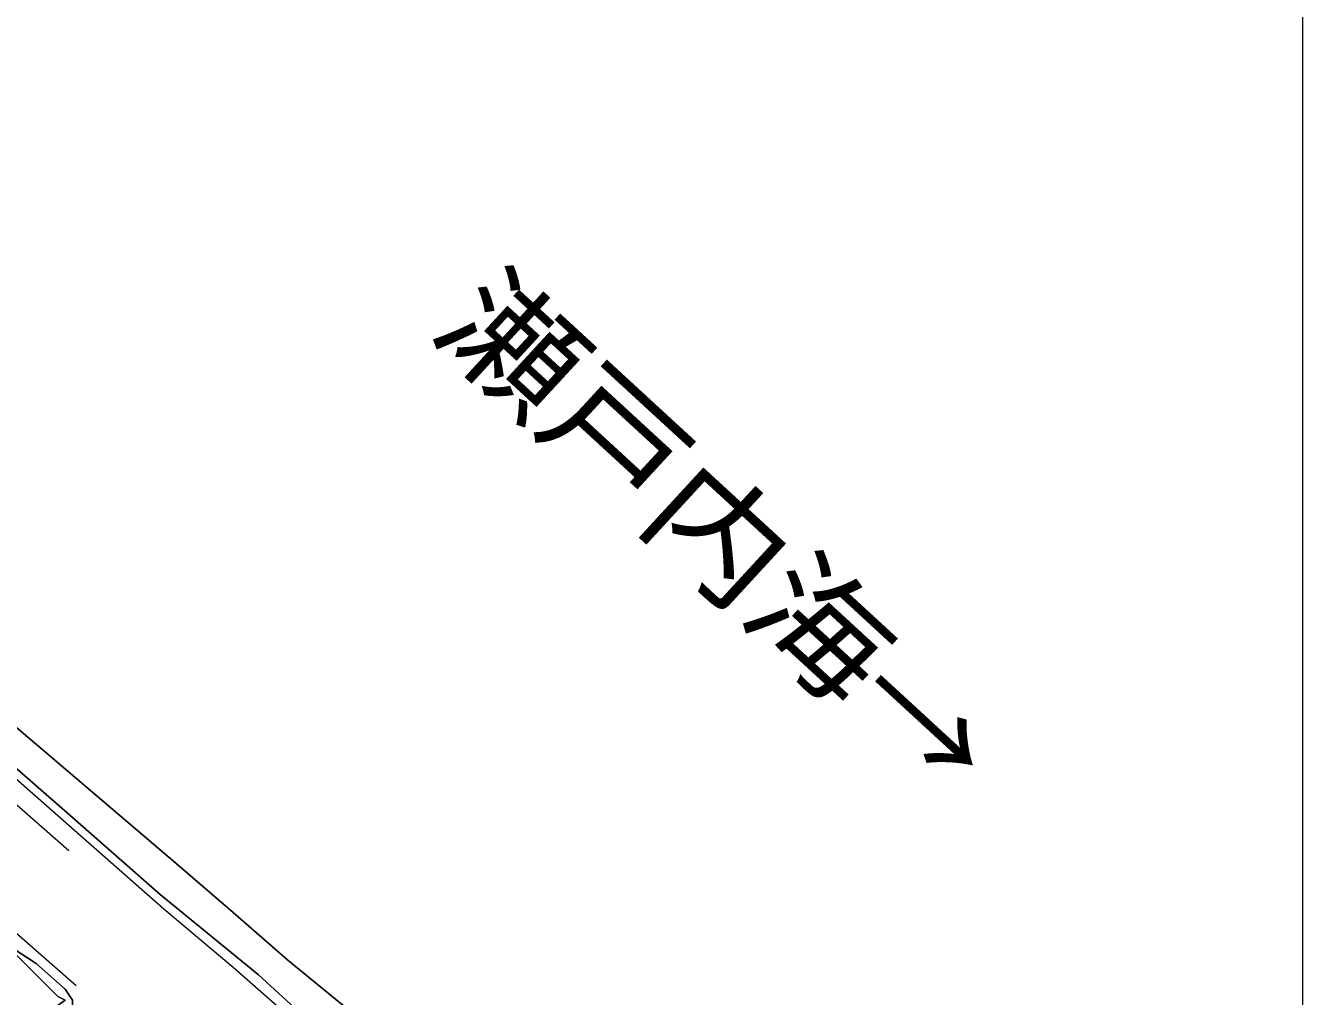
# Model space of a CAD drawing. Units: millimetres, scale not verified. Extents: x -2972500 to 2820000, y -2102500 to 1952012.
# Drawn here: x -1272171 to -870000, y 329070 to 634938 of the extents above; entities that cross this region are included whole.
import ezdxf
from ezdxf.enums import TextEntityAlignment as Align

# ---------------------------------------------------------------- set-up
doc = ezdxf.new("R2010")
doc.units = ezdxf.units.MM
doc.header["$LTSCALE"] = 10000
doc.layers.add('0-1_KyKa-sen', color=5, linetype='Continuous', lineweight=5)
doc.layers.add('0-D_', color=6, linetype='Continuous', lineweight=20)
doc.layers.add('0-F_MoZi', color=3, linetype='Continuous')
doc.styles.add('ＭＳ ゴシック', font='')
doc.styles.get('ＭＳ ゴシック').set_extended_font_data('MS Gothic')

msp = doc.modelspace()

# ---------------------------------------------------------------- linework, layer by layer
at = {"layer": '0-1_KyKa-sen'}
msp.add_line((-1344739, 450911), (-1258545, 375019), dxfattribs=at)
for points in [[(-1129667, 287628), (-1169958, 324425), (-1189552, 340523), (-1206754, 355518), (-1224049, 370420), (-1284946, 422211), (-1312543, 446312), (-1344739, 475105)], [(-1344739, 475105), (-1312543, 446312), (-1284946, 422211), (-1224049, 370420), (-1206754, 355518), (-1189552, 340523), (-1169958, 324425), (-1129667, 287628)], [(-1145765, 287628), (-1178053, 316422), (-1183756, 322125), (-1198751, 335923), (-1229752, 361221), (-1257349, 385415), (-1284946, 409516), (-1344739, 462410)], [(-1145765, 287628), (-1178053, 316422), (-1183756, 322125), (-1198751, 335923), (-1229752, 361221), (-1257349, 385415), (-1284946, 409516), (-1344739, 462410)], [(-1148065, 287628), (-1167658, 304923), (-1178053, 312926), (-1206754, 338223), (-1228648, 356621), (-1284946, 406112), (-1312543, 431410), (-1344739, 459007)], [(-1344739, 409516), (-1337840, 402616), (-1329837, 395717), (-1324042, 390014), (-1316039, 384218), (-1309140, 379619), (-1302240, 372720), (-1256245, 332520)], [(-1284946, 409516), (-1257349, 385415), (-1229752, 361221), (-1198751, 335923), (-1183756, 322125), (-1178053, 316422), (-1145765, 287628)], [(-1344739, 404916), (-1337840, 399213), (-1330941, 393417), (-1318339, 380815), (-1310243, 376216), (-1296445, 362417), (-1287245, 355518), (-1281543, 349722), (-1275747, 344019), (-1268847, 339419), (-1259648, 331324), (-1257349, 327921), (-1257349, 325621), (-1258545, 325621), (-1264248, 319825), (-1268847, 314122), (-1288442, 294528), (-1293041, 288825), (-1294145, 287628)], [(-1294145, 287628), (-1293041, 288825), (-1288442, 294528), (-1268847, 314122), (-1264248, 319825), (-1258545, 325621), (-1257349, 325621), (-1257349, 327921), (-1259648, 331324), (-1268847, 339419), (-1275747, 344019), (-1281543, 349722), (-1287245, 355518), (-1296445, 362417), (-1310243, 376216), (-1318339, 380815), (-1330941, 393417), (-1337840, 399213), (-1344739, 404916)], [(-1313739, 375019), (-1306840, 368120), (-1298744, 361221), (-1291845, 355518), (-1282646, 347422), (-1275747, 342823), (-1261948, 329024), (-1259648, 327921), (-1267744, 322125), (-1280346, 309523), (-1286142, 304923), (-1291845, 299127), (-1296445, 294528), (-1302240, 300324), (-1307943, 304923)], [(-1280346, 309523), (-1267744, 322125), (-1259648, 327921), (-1261948, 329024), (-1275747, 342823)]]:
    msp.add_lwpolyline(points, dxfattribs=at)
at = {"layer": '0-D_'}
msp.add_line((-870000, 1950000), (-870000, -240000), dxfattribs=at)

# ---------------------------------------------------------------- texts
at = {"layer": '0-F_MoZi', "style": 'ＭＳ ゴシック', "width": 1.1}
msp.add_text('瀬戸内海→', height=29330, rotation=317.384, dxfattribs=at).set_placement((-1150742, 532092), align=Align.BOTTOM_LEFT)

doc.saveas('drawing.dxf')
